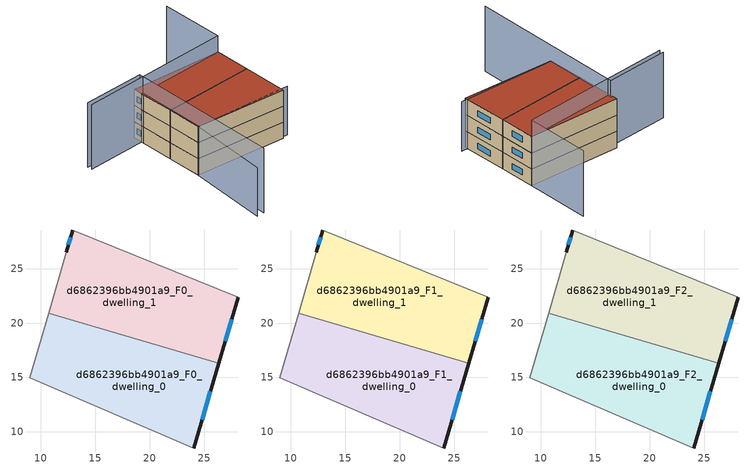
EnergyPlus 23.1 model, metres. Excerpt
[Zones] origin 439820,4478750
d6862396bb4901a9_F0_dwelling_0
 floor ground (EU_floor_Construction): 26.34,16.3 24.05,8.52 8.98,14.96 10.7,20.92 z0
 wall outside (EU_wall_Construction): 24.05,8.52 26.34,16.3 z0:3
 wall adiabatic (EU_wall_Construction): 10.7,20.92 8.98,14.96 24.05,8.52 z0:3
 wall to d6862396bb4901a9_F0_dwelling_1 (EU_wall_Construction): 26.34,16.3 10.7,20.92 z0:3
 window (EU_Window_Construction): 24.81,11.1 25.58,13.72 z0.99:2.01
d6862396bb4901a9_F0_dwelling_1
 floor ground (EU_floor_Construction): 28.13,22.37 26.34,16.3 10.7,20.92 12.32,26.51 12.94,28.55 z0
 wall outside (EU_wall_Construction): 12.94,28.55 12.32,26.51 / 26.34,16.3 28.13,22.37 z0:3
 wall adiabatic (EU_wall_Construction): 12.32,26.51 10.7,20.92 / 28.13,22.37 12.94,28.55 z0:3
 window (EU_Window_Construction): 12.73,27.88 12.53,27.18 / 26.93,18.31 27.53,20.36 z0.99:2.01
d6862396bb4901a9_F1_dwelling_0
 floor to d6862396bb4901a9_F0_dwelling_0 (EU_floor_Construction): 26.34,16.3 24.05,8.52 8.98,14.96 10.7,20.92 z3
 wall outside (EU_wall_Construction): 24.05,8.52 26.34,16.3 z3:6
 wall adiabatic (EU_wall_Construction): 10.7,20.92 8.98,14.96 24.05,8.52 z3:6
 wall to d6862396bb4901a9_F1_dwelling_1 (EU_wall_Construction): 26.34,16.3 10.7,20.92 z3:6
 window (EU_Window_Construction): 24.81,11.1 25.58,13.72 z3.99:5.01
d6862396bb4901a9_F1_dwelling_1
 floor to d6862396bb4901a9_F0_dwelling_1 (EU_floor_Construction): 28.13,22.37 26.34,16.3 10.7,20.92 12.32,26.51 12.94,28.55 z3
 wall outside (EU_wall_Construction): 12.94,28.55 12.32,26.51 / 26.34,16.3 28.13,22.37 z3:6
 wall adiabatic (EU_wall_Construction): 12.32,26.51 10.7,20.92 / 28.13,22.37 12.94,28.55 z3:6
 window (EU_Window_Construction): 12.73,27.88 12.53,27.18 / 26.93,18.31 27.53,20.36 z3.99:5.01
d6862396bb4901a9_F2_dwelling_0
 floor to d6862396bb4901a9_F1_dwelling_0 (EU_floor_Construction): 26.34,16.3 24.05,8.52 8.98,14.96 10.7,20.92 z6
 wall outside (EU_wall_Construction): 24.05,8.52 26.34,16.3 z6:9
 wall adiabatic (EU_wall_Construction): 10.7,20.92 8.98,14.96 24.05,8.52 z6:9
 wall to d6862396bb4901a9_F2_dwelling_1 (EU_wall_Construction): 26.34,16.3 10.7,20.92 z6:9
 window (EU_Window_Construction): 24.81,11.1 25.58,13.72 z6.99:8.01
 roof outside (EU_roof_Construction): 24.05,8.52 26.34,16.3 10.7,20.92 8.98,14.96 z9
d6862396bb4901a9_F2_dwelling_1
 floor to d6862396bb4901a9_F1_dwelling_1 (EU_floor_Construction): 28.13,22.37 26.34,16.3 10.7,20.92 12.32,26.51 12.94,28.55 z6
 wall outside (EU_wall_Construction): 12.94,28.55 12.32,26.51 / 26.34,16.3 28.13,22.37 z6:9
 wall adiabatic (EU_wall_Construction): 12.32,26.51 10.7,20.92 / 28.13,22.37 12.94,28.55 z6:9
 window (EU_Window_Construction): 12.73,27.88 12.53,27.18 / 26.93,18.31 27.53,20.36 z6.99:8.01
 roof outside (EU_roof_Construction): 26.34,16.3 28.13,22.37 12.94,28.55 12.32,26.51 10.7,20.92 z9
shading: 3.71,1.64 8.98,14.96 / 8.98,14.96 25.23,8.54 z0:9; 2.46,30.76 12.95,27.57 / 12.95,27.57 4.92,1.17 / 31.33,33.17 28.13,22.37 / 28.13,22.37 2.29,30.02 z0:12
[Building]
EU S2 Campaign: North Axis=0; Terrain=City; Solar Distribution=FullExterior
[Site:Location]
Madrid: Latitude=40.5; Longitude=-3.5; Time Zone=1; Elevation=609
[SizingPeriod:WeatherFileDays]
AnnualSizingPeriod: Begin Month=1; Begin Day of Month=1; End Month=12; End Day of Month=31; Day of Week for Start Day=Monday; Use Weather File Daylight Saving Period=No; Use Weather File Rain and Snow Indicators=No
[MATERIAL]
EU_InternalMass_Material: Roughness=MediumRough; Thickness=0.1; Conductivity=1; Density=1800; Specific Heat=900; Thermal Absorptance=0.9; Solar Absorptance=0.7; Visible Absorptance=0.7
[MATERIAL:NOMASS] Roughness=MediumRough; Thermal Absorptance=0.9; Solar Absorptance=0.7; Visible Absorptance=0.7
Name | Thermal Resistance
EU_wall_NoMass | 0.609216
EU_roof_NoMass | 0.513268
EU_floor_NoMass | 0.568163
[WINDOWMATERIAL:SIMPLEGLAZINGSYSTEM]
EU_Window_SimpleGlazing: UFactor=5.50606; Solar Heat Gain Coefficient=0.85; Visible Transmittance=0.85
[CONSTRUCTION]
EU_wall_Construction: EU_wall_NoMass
EU_roof_Construction: EU_roof_NoMass
EU_floor_Construction: EU_floor_NoMass
EU_InternalMass_Construction: EU_InternalMass_Material
EU_Window_Construction: EU_Window_SimpleGlazing
[ZONE] Type=1; Multiplier=1; Ceiling Height=autocalculate; Floor Area=autocalculate; Part of Total Floor Area=Yes
Name | Volume
d6862396bb4901a9_F0_dwelling_0; d6862396bb4901a9_F1_dwelling_0; d6862396bb4901a9_F2_dwelling_0 | 349.645
d6862396bb4901a9_F0_dwelling_1; d6862396bb4901a9_F1_dwelling_1; d6862396bb4901a9_F2_dwelling_1 | 349.652
[INTERNALMASS] Construction=EU_InternalMass_Construction
Name | Zone or ZoneList | Surface Area
d6862396bb4901a9_F0_dwelling_0_EU_InternalMass | d6862396bb4901a9_F0_dwelling_0 | 116.548
d6862396bb4901a9_F0_dwelling_1_EU_InternalMass | d6862396bb4901a9_F0_dwelling_1 | 116.551
d6862396bb4901a9_F1_dwelling_0_EU_InternalMass | d6862396bb4901a9_F1_dwelling_0 | 116.548
d6862396bb4901a9_F1_dwelling_1_EU_InternalMass | d6862396bb4901a9_F1_dwelling_1 | 116.551
d6862396bb4901a9_F2_dwelling_0_EU_InternalMass | d6862396bb4901a9_F2_dwelling_0 | 116.548
d6862396bb4901a9_F2_dwelling_1_EU_InternalMass | d6862396bb4901a9_F2_dwelling_1 | 116.551
[OTHEREQUIPMENT] Fuel Type=Electricity; Design Level Calculation Method=Watts/Area; Power per Zone Floor Area=1; Fraction Latent=0; Fraction Radiant=0; Fraction Lost=0; Carbon Dioxide Generation Rate=0; EndUse Subcategory=EU_Step8_InternalGains
Name | Zone or ZoneList or Space or SpaceList | Schedule
EU_Step8_InternalGain_d6862396bb4901a9_F0_dwelling_0_f000 | d6862396bb4901a9_F0_dwelling_0 | EU_Step8_GainSchedule_d6862396bb4901a9_F0_dwelling_0_f000
EU_Step8_InternalGain_d6862396bb4901a9_F0_dwelling_1_f000 | d6862396bb4901a9_F0_dwelling_1 | EU_Step8_GainSchedule_d6862396bb4901a9_F0_dwelling_1_f000
EU_Step8_InternalGain_d6862396bb4901a9_F1_dwelling_0_f000 | d6862396bb4901a9_F1_dwelling_0 | EU_Step8_GainSchedule_d6862396bb4901a9_F1_dwelling_0_f000
EU_Step8_InternalGain_d6862396bb4901a9_F1_dwelling_1_f000 | d6862396bb4901a9_F1_dwelling_1 | EU_Step8_GainSchedule_d6862396bb4901a9_F1_dwelling_1_f000
EU_Step8_InternalGain_d6862396bb4901a9_F2_dwelling_0_f000 | d6862396bb4901a9_F2_dwelling_0 | EU_Step8_GainSchedule_d6862396bb4901a9_F2_dwelling_0_f000
EU_Step8_InternalGain_d6862396bb4901a9_F2_dwelling_1_f000 | d6862396bb4901a9_F2_dwelling_1 | EU_Step8_GainSchedule_d6862396bb4901a9_F2_dwelling_1_f000
[ZONEVENTILATION:DESIGNFLOWRATE] Schedule=EU_AlwaysOn; Design Flow Rate Calculation Method=AirChanges/Hour; Air Changes per Hour=0.752966; Ventilation Type=Natural; Fan Pressure Rise=0; Fan Total Efficiency=1; Constant Term Coefficient=1; Temperature Term Coefficient=0; Velocity Term Coefficient=0; Velocity Squared Term Coefficient=0; Minimum Indoor Temperature=-100; Maximum Indoor Temperature=100; Delta Temperature=-100; Minimum Outdoor Temperature=-100; Maximum Outdoor Temperature=100; Maximum Wind Speed=40
Name | Zone or ZoneList or Space or SpaceList
EU_ConstantAir_d6862396bb4901a9_F0_dwelling_0 | d6862396bb4901a9_F0_dwelling_0
EU_ConstantAir_d6862396bb4901a9_F0_dwelling_1 | d6862396bb4901a9_F0_dwelling_1
EU_ConstantAir_d6862396bb4901a9_F1_dwelling_0 | d6862396bb4901a9_F1_dwelling_0
EU_ConstantAir_d6862396bb4901a9_F1_dwelling_1 | d6862396bb4901a9_F1_dwelling_1
EU_ConstantAir_d6862396bb4901a9_F2_dwelling_0 | d6862396bb4901a9_F2_dwelling_0
EU_ConstantAir_d6862396bb4901a9_F2_dwelling_1 | d6862396bb4901a9_F2_dwelling_1
[HVACTEMPLATE:THERMOSTAT] Constant Heating Setpoint=20; Constant Cooling Setpoint=50
EU_HeatOnly_d6862396bb4901a9_F0_dwelling_0; EU_HeatOnly_d6862396bb4901a9_F0_dwelling_1; EU_HeatOnly_d6862396bb4901a9_F1_dwelling_0; EU_HeatOnly_d6862396bb4901a9_F1_dwelling_1; EU_HeatOnly_d6862396bb4901a9_F2_dwelling_0; EU_HeatOnly_d6862396bb4901a9_F2_dwelling_1
[HVACTEMPLATE:ZONE:IDEALLOADSAIRSYSTEM] System Availability Schedule=EU_AlwaysOn; Maximum Heating Supply Air Temperature=50; Minimum Cooling Supply Air Temperature=13; Maximum Heating Supply Air Humidity Ratio=0.0156; Minimum Cooling Supply Air Humidity Ratio=0.0077; Heating Limit=NoLimit; Cooling Limit=NoLimit; Heating Availability Schedule=EU_AlwaysOn; Cooling Availability Schedule=EU_CoolingOff; Dehumidification Control Type=ConstantSensibleHeatRatio; Cooling Sensible Heat Ratio=0.7; Dehumidification Setpoint=60; Humidification Control Type=None; Humidification Setpoint=30; Outdoor Air Method=None; Outdoor Air Flow Rate per Person=0.00944; Outdoor Air Flow Rate per Zone Floor Area=0; Outdoor Air Flow Rate per Zone=0; Demand Controlled Ventilation Type=None; Outdoor Air Economizer Type=NoEconomizer; Heat Recovery Type=None; Sensible Heat Recovery Effectiveness=0.7; Latent Heat Recovery Effectiveness=0.65
Name | Template Thermostat
d6862396bb4901a9_F0_dwelling_0 | EU_HeatOnly_d6862396bb4901a9_F0_dwelling_0
d6862396bb4901a9_F0_dwelling_1 | EU_HeatOnly_d6862396bb4901a9_F0_dwelling_1
d6862396bb4901a9_F1_dwelling_0 | EU_HeatOnly_d6862396bb4901a9_F1_dwelling_0
d6862396bb4901a9_F1_dwelling_1 | EU_HeatOnly_d6862396bb4901a9_F1_dwelling_1
d6862396bb4901a9_F2_dwelling_0 | EU_HeatOnly_d6862396bb4901a9_F2_dwelling_0
d6862396bb4901a9_F2_dwelling_1 | EU_HeatOnly_d6862396bb4901a9_F2_dwelling_1
[SIZING:ZONE] Zone Cooling Design Supply Air Temperature Input Method=SupplyAirTemperature; Zone Cooling Design Supply Air Temperature=13; Zone Heating Design Supply Air Temperature Input Method=SupplyAirTemperature; Zone Heating Design Supply Air Temperature=50; Zone Cooling Design Supply Air Humidity Ratio=0.008; Zone Heating Design Supply Air Humidity Ratio=0.008; Cooling Design Air Flow Method=DesignDay; Cooling Design Air Flow Rate=0; Cooling Minimum Air Flow per Zone Floor Area=0.000762; Cooling Minimum Air Flow=0; Cooling Minimum Air Flow Fraction=0.2; Heating Design Air Flow Method=DesignDay; Heating Design Air Flow Rate=0; Heating Maximum Air Flow per Zone Floor Area=0.002032; Heating Maximum Air Flow=0.141576; Heating Maximum Air Flow Fraction=0.3; Account for Dedicated Outdoor Air System=No; Dedicated Outdoor Air System Control Strategy=NeutralSupplyAir; Dedicated Outdoor Air Low Setpoint Temperature for Design=autosize; Dedicated Outdoor Air High Setpoint Temperature for Design=autosize; Zone Load Sizing Method=Sensible Load Only No Latent Load; Zone Latent Cooling Design Supply Air Humidity Ratio Input Method=HumidityRatioDifference; Zone Cooling Design Supply Air Humidity Ratio Difference=0.005; Zone Latent Heating Design Supply Air Humidity Ratio Input Method=HumidityRatioDifference; Zone Humidification Design Supply Air Humidity Ratio Difference=0.005
d6862396bb4901a9_F0_dwelling_0; d6862396bb4901a9_F0_dwelling_1; d6862396bb4901a9_F1_dwelling_0; d6862396bb4901a9_F1_dwelling_1; d6862396bb4901a9_F2_dwelling_0; d6862396bb4901a9_F2_dwelling_1
[SCHEDULE:CONSTANT]
Name | Hourly Value
EU_AlwaysOn | 1
EU_CoolingOff | 0
[SCHEDULE:FILE] Column Number=1; Rows to Skip at Top=0; Number of Hours of Data=8760; Column Separator=Comma; Interpolate to Timestep=No; Minutes per Item=60; Adjust Schedule for Daylight Savings=Yes
Name | File
EU_Step8_GainSchedule_d6862396bb4901a9_F0_dwelling_0_f000 | ../../schedules/d6862396bb4901a9/d6862396bb4901a9_F0_dwelling_0_f000_gain.csv
EU_Step8_GainSchedule_d6862396bb4901a9_F0_dwelling_1_f000 | ../../schedules/d6862396bb4901a9/d6862396bb4901a9_F0_dwelling_1_f000_gain.csv
EU_Step8_GainSchedule_d6862396bb4901a9_F1_dwelling_0_f000 | ../../schedules/d6862396bb4901a9/d6862396bb4901a9_F1_dwelling_0_f000_gain.csv
EU_Step8_GainSchedule_d6862396bb4901a9_F1_dwelling_1_f000 | ../../schedules/d6862396bb4901a9/d6862396bb4901a9_F1_dwelling_1_f000_gain.csv
EU_Step8_GainSchedule_d6862396bb4901a9_F2_dwelling_0_f000 | ../../schedules/d6862396bb4901a9/d6862396bb4901a9_F2_dwelling_0_f000_gain.csv
EU_Step8_GainSchedule_d6862396bb4901a9_F2_dwelling_1_f000 | ../../schedules/d6862396bb4901a9/d6862396bb4901a9_F2_dwelling_1_f000_gain.csv
